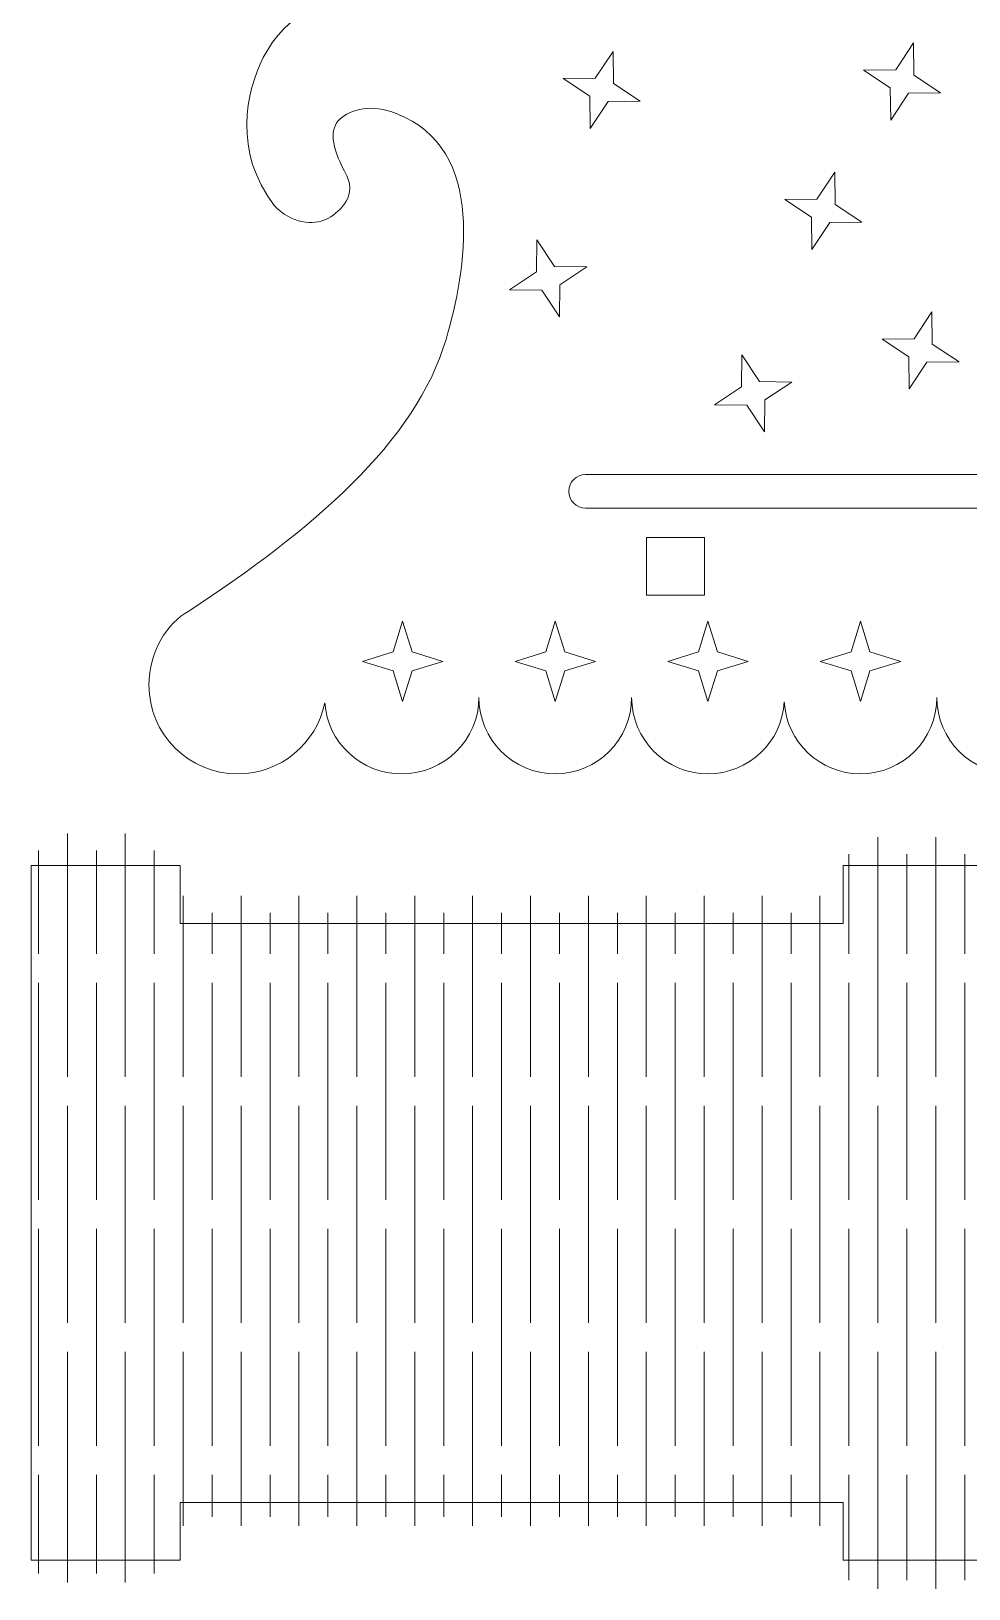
# Model space of a CAD drawing. Header units: centimetres. Extents: x -30.7 to 27.5, y -15.4 to 20.5.
# Drawn here: x -30.73 to -21.01, y -15.33 to 0.81 of the extents above; entities that cross this region are included whole.
import ezdxf

# ---------------------------------------------------------------- set-up
doc = ezdxf.new("R2010")
doc.units = ezdxf.units.CM
doc.header["$MEASUREMENT"] = 0
doc.layers.add('layer 1', color=7, linetype='Continuous')

msp = doc.modelspace()

# ---------------------------------------------------------------- linework, layer by layer
at = {"layer": 'layer 1', "color": 250, "lineweight": 9}
for points, knots in [([(-11.99601, 2.79235), (-11.99601, 2.79235), (-11.54485, 2.39681), (-11.54485, 2.39681), (-11.54485, 2.39681), (-10.02286, 4.13283), (-9.04228, 6.35544), (-8.86684, 8.80087), (-8.86684, 8.80087), (-8.86684, 8.80087), (-9.46531, 8.84382), (-9.46531, 8.84382), (-9.46531, 8.84382), (-9.44754, 9.0915), (-9.43848, 9.34161), (-9.43848, 9.59382), (-9.43848, 9.59382), (-9.43848, 9.84603), (-9.44754, 10.09614), (-9.46531, 10.34382), (-9.46531, 10.34382), (-9.46531, 10.34382), (-8.86684, 10.38675), (-8.86684, 10.38675), (-8.86684, 10.38675), (-9.25426, 15.78678), (-13.56753, 20.10004), (-18.96756, 20.48748), (-18.96756, 20.48748), (-18.96756, 20.48748), (-19.0105, 19.88901), (-19.0105, 19.88901), (-19.0105, 19.88901), (-19.25818, 19.90678), (-19.50829, 19.91584), (-19.7605, 19.91584), (-19.7605, 19.91584), (-20.01271, 19.91584), (-20.26282, 19.90678), (-20.5105, 19.88901), (-20.5105, 19.88901), (-20.5105, 19.88901), (-20.55345, 20.48748), (-20.55345, 20.48748), (-20.55345, 20.48748), (-25.95346, 20.10006), (-30.26674, 15.78678), (-30.65416, 10.38675), (-30.65416, 10.38675), (-30.65416, 10.38675), (-30.05571, 10.34382), (-30.05571, 10.34382), (-30.05571, 10.34382), (-30.07347, 10.09614), (-30.08253, 9.84603), (-30.08253, 9.59382), (-30.08253, 9.59382), (-30.08253, 9.34161), (-30.07347, 9.0915), (-30.05571, 8.84382), (-30.05571, 8.84382), (-30.05571, 8.84382), (-30.65416, 8.80087), (-30.65416, 8.80087), (-30.65416, 8.80087), (-30.47871, 6.35544), (-29.49814, 4.13284), (-27.97615, 2.39681), (-27.97615, 2.39681), (-27.97615, 2.39681), (-27.525, 2.79237), (-27.525, 2.79237), (-27.525, 2.79237), (-27.19495, 2.41591), (-26.83798, 2.06365), (-26.45707, 1.73861), (-26.45707, 1.73861), (-26.45707, 1.73861), (-26.84655, 1.28219), (-26.84655, 1.28219), (-26.84655, 1.28219), (-27.59472, 1.29889), (-28.10134, 0.98089), (-28.32351, 0.54077), (-28.32351, 0.54077), (-28.50313, 0.18496), (-28.63863, -0.43207), (-28.21149, -0.99169), (-28.21149, -0.99169), (-28.03165, -1.18441), (-27.80229, -1.2005), (-27.66967, -1.13476), (-27.66967, -1.13476), (-27.55891, -1.07984), (-27.35025, -0.91747), (-27.45747, -0.68608), (-27.45747, -0.68608), (-27.6048, -0.42239), (-27.64465, -0.226), (-27.54672, -0.11596), (-27.54672, -0.11596), (-27.46038, -0.01892), (-27.25101, 0.07847), (-26.9455, -0.03917), (-26.9455, -0.03917), (-25.99785, -0.40003), (-26.22292, -1.67158), (-26.42998, -2.38057), (-26.42998, -2.38057), (-26.74222, -3.44962), (-27.82593, -4.35995), (-29.09628, -5.19862), (-29.09628, -5.19862), (-29.31925, -5.31746), (-29.50933, -5.61839), (-29.50933, -5.96369), (-29.50933, -5.96369), (-29.50933, -6.47221), (-29.0971, -6.88444), (-28.58859, -6.88444), (-28.58859, -6.88444), (-28.14322, -6.88444), (-27.7717, -6.56824), (-27.68631, -6.14809), (-27.68631, -6.14809), (-27.65778, -6.55948), (-27.31153, -6.88444), (-26.88862, -6.88444), (-26.88862, -6.88444), (-26.44704, -6.88444), (-26.08905, -6.53012), (-26.08905, -6.09305), (-26.08905, -6.09305), (-26.08905, -6.53012), (-25.73473, -6.88444), (-25.29766, -6.88444), (-25.29766, -6.88444), (-24.86059, -6.88444), (-24.50628, -6.53012), (-24.50628, -6.09305), (-24.50628, -6.09305), (-24.50628, -6.53012), (-24.15198, -6.88444), (-23.71491, -6.88444), (-23.71491, -6.88444), (-23.29291, -6.88444), (-22.94803, -6.55414), (-22.92477, -6.13796), (-22.92477, -6.13796), (-22.9015, -6.55412), (-22.55664, -6.88444), (-22.13464, -6.88444), (-22.13464, -6.88444), (-21.69757, -6.88444), (-21.34326, -6.53012), (-21.34326, -6.09305), (-21.34326, -6.09305), (-21.34326, -6.53012), (-20.98894, -6.88444), (-20.55189, -6.88444), (-20.55189, -6.88444), (-20.11482, -6.88444), (-19.7605, -6.53012), (-19.7605, -6.09305), (-19.7605, -6.09305), (-19.7605, -6.53012), (-19.40619, -6.88444), (-18.96912, -6.88444), (-18.96912, -6.88444), (-18.53206, -6.88444), (-18.17775, -6.53012), (-18.17775, -6.09305), (-18.17775, -6.09305), (-18.17775, -6.53012), (-17.82343, -6.88444), (-17.38636, -6.88444), (-17.38636, -6.88444), (-16.96437, -6.88444), (-16.6195, -6.55412), (-16.59624, -6.13796), (-16.59624, -6.13796), (-16.57297, -6.55414), (-16.22809, -6.88444), (-15.8061, -6.88444), (-15.8061, -6.88444), (-15.36903, -6.88444), (-15.01473, -6.53012), (-15.01473, -6.09305), (-15.01473, -6.09305), (-15.01473, -6.53012), (-14.66041, -6.88444), (-14.22334, -6.88444), (-14.22334, -6.88444), (-13.78627, -6.88444), (-13.43196, -6.53012), (-13.43196, -6.09305), (-13.43196, -6.09305), (-13.43196, -6.53012), (-13.07397, -6.88444), (-12.63238, -6.88444), (-12.63238, -6.88444), (-12.20947, -6.88444), (-11.86323, -6.55948), (-11.8347, -6.14809), (-11.8347, -6.14809), (-11.7493, -6.56824), (-11.37778, -6.88444), (-10.93242, -6.88444), (-10.93242, -6.88444), (-10.4239, -6.88444), (-10.01167, -6.47221), (-10.01167, -5.96369), (-10.01167, -5.96369), (-10.01167, -5.61839), (-10.20175, -5.31746), (-10.42473, -5.19862), (-10.42473, -5.19862), (-11.69508, -4.35995), (-12.77878, -3.44962), (-13.09102, -2.38057), (-13.09102, -2.38057), (-13.29808, -1.67158), (-13.52316, -0.40003), (-12.5755, -0.03917), (-12.5755, -0.03917), (-12.27, 0.07847), (-12.06063, -0.01892), (-11.97429, -0.11596), (-11.97429, -0.11596), (-11.87635, -0.226), (-11.91621, -0.42239), (-12.06354, -0.68608), (-12.06354, -0.68608), (-12.17076, -0.91747), (-11.96209, -1.07984), (-11.85133, -1.13476), (-11.85133, -1.13476), (-11.71872, -1.2005), (-11.48935, -1.18441), (-11.30952, -0.99169), (-11.30952, -0.99169), (-10.88238, -0.43207), (-11.01787, 0.18496), (-11.1975, 0.54077), (-11.1975, 0.54077), (-11.41966, 0.98089), (-11.92629, 1.29889), (-12.67446, 1.28219), (-12.67446, 1.28219), (-12.67446, 1.28219), (-13.06393, 1.73861), (-13.06393, 1.73861), (-13.06393, 1.73861), (-12.68304, 2.06363), (-12.32605, 2.41591), (-11.99601, 2.79235)], [0, 0, 0, 0, 0.01538462, 0.01538462, 0.01538462, 0.01538462, 0.03076923, 0.03076923, 0.03076923, 0.03076923, 0.04615385, 0.04615385, 0.04615385, 0.04615385, 0.06153846, 0.06153846, 0.06153846, 0.06153846, 0.07692308, 0.07692308, 0.07692308, 0.07692308, 0.09230769, 0.09230769, 0.09230769, 0.09230769, 0.10769231, 0.10769231, 0.10769231, 0.10769231, 0.12307692, 0.12307692, 0.12307692, 0.12307692, 0.13846154, 0.13846154, 0.13846154, 0.13846154, 0.15384615, 0.15384615, 0.15384615, 0.15384615, 0.16923077, 0.16923077, 0.16923077, 0.16923077, 0.18461538, 0.18461538, 0.18461538, 0.18461538, 0.2, 0.2, 0.2, 0.2, 0.21538462, 0.21538462, 0.21538462, 0.21538462, 0.23076923, 0.23076923, 0.23076923, 0.23076923, 0.24615385, 0.24615385, 0.24615385, 0.24615385, 0.26153846, 0.26153846, 0.26153846, 0.26153846, 0.27692308, 0.27692308, 0.27692308, 0.27692308, 0.29230769, 0.29230769, 0.29230769, 0.29230769, 0.30769231, 0.30769231, 0.30769231, 0.30769231, 0.32307692, 0.32307692, 0.32307692, 0.32307692, 0.33846154, 0.33846154, 0.33846154, 0.33846154, 0.35384615, 0.35384615, 0.35384615, 0.35384615, 0.36923077, 0.36923077, 0.36923077, 0.36923077, 0.38461538, 0.38461538, 0.38461538, 0.38461538, 0.4, 0.4, 0.4, 0.4, 0.41538462, 0.41538462, 0.41538462, 0.41538462, 0.43076923, 0.43076923, 0.43076923, 0.43076923, 0.44615385, 0.44615385, 0.44615385, 0.44615385, 0.46153846, 0.46153846, 0.46153846, 0.46153846, 0.47692308, 0.47692308, 0.47692308, 0.47692308, 0.49230769, 0.49230769, 0.49230769, 0.49230769, 0.50769231, 0.50769231, 0.50769231, 0.50769231, 0.52307692, 0.52307692, 0.52307692, 0.52307692, 0.53846154, 0.53846154, 0.53846154, 0.53846154, 0.55384615, 0.55384615, 0.55384615, 0.55384615, 0.56923077, 0.56923077, 0.56923077, 0.56923077, 0.58461538, 0.58461538, 0.58461538, 0.58461538, 0.6, 0.6, 0.6, 0.6, 0.61538462, 0.61538462, 0.61538462, 0.61538462, 0.63076923, 0.63076923, 0.63076923, 0.63076923, 0.64615385, 0.64615385, 0.64615385, 0.64615385, 0.66153846, 0.66153846, 0.66153846, 0.66153846, 0.67692308, 0.67692308, 0.67692308, 0.67692308, 0.69230769, 0.69230769, 0.69230769, 0.69230769, 0.70769231, 0.70769231, 0.70769231, 0.70769231, 0.72307692, 0.72307692, 0.72307692, 0.72307692, 0.73846154, 0.73846154, 0.73846154, 0.73846154, 0.75384615, 0.75384615, 0.75384615, 0.75384615, 0.76923077, 0.76923077, 0.76923077, 0.76923077, 0.78461538, 0.78461538, 0.78461538, 0.78461538, 0.8, 0.8, 0.8, 0.8, 0.81538462, 0.81538462, 0.81538462, 0.81538462, 0.83076923, 0.83076923, 0.83076923, 0.83076923, 0.84615385, 0.84615385, 0.84615385, 0.84615385, 0.86153846, 0.86153846, 0.86153846, 0.86153846, 0.87692308, 0.87692308, 0.87692308, 0.87692308, 0.89230769, 0.89230769, 0.89230769, 0.89230769, 0.90769231, 0.90769231, 0.90769231, 0.90769231, 0.92307692, 0.92307692, 0.92307692, 0.92307692, 0.93846154, 0.93846154, 0.93846154, 0.93846154, 0.95384615, 0.95384615, 0.95384615, 0.95384615, 0.96923077, 0.96923077, 0.96923077, 0.96923077, 1, 1, 1, 1]), ([(-21.58558, 0.69239), (-21.58558, 0.69239), (-21.76971, 0.41434), (-21.76971, 0.41434), (-21.76971, 0.41434), (-21.76971, 0.41434), (-22.10317, 0.4106), (-22.10317, 0.4106), (-22.10317, 0.4106), (-22.10317, 0.4106), (-21.82512, 0.22648), (-21.82512, 0.22648), (-21.82512, 0.22648), (-21.82512, 0.22648), (-21.82138, -0.10699), (-21.82138, -0.10699), (-21.82138, -0.10699), (-21.82138, -0.10699), (-21.63726, 0.17107), (-21.63726, 0.17107), (-21.63726, 0.17107), (-21.63726, 0.17107), (-21.30379, 0.1748), (-21.30379, 0.1748), (-21.30379, 0.1748), (-21.30379, 0.1748), (-21.58185, 0.35893), (-21.58185, 0.35893), (-21.58185, 0.35893), (-21.58185, 0.35893), (-21.58558, 0.69239), (-21.58558, 0.69239)], [0, 0, 0, 0, 0.11111111, 0.11111111, 0.11111111, 0.11111111, 0.22222222, 0.22222222, 0.22222222, 0.22222222, 0.33333333, 0.33333333, 0.33333333, 0.33333333, 0.44444444, 0.44444444, 0.44444444, 0.44444444, 0.55555556, 0.55555556, 0.55555556, 0.55555556, 0.66666667, 0.66666667, 0.66666667, 0.66666667, 0.77777778, 0.77777778, 0.77777778, 0.77777778, 1, 1, 1, 1]), ([(-24.69858, 0.60515), (-24.69858, 0.60515), (-24.8827, 0.3271), (-24.8827, 0.3271), (-24.8827, 0.3271), (-24.8827, 0.3271), (-25.21617, 0.32336), (-25.21617, 0.32336), (-25.21617, 0.32336), (-25.21617, 0.32336), (-24.93811, 0.13924), (-24.93811, 0.13924), (-24.93811, 0.13924), (-24.93811, 0.13924), (-24.93438, -0.19423), (-24.93438, -0.19423), (-24.93438, -0.19423), (-24.93438, -0.19423), (-24.75025, 0.08383), (-24.75025, 0.08383), (-24.75025, 0.08383), (-24.75025, 0.08383), (-24.41679, 0.08756), (-24.41679, 0.08756), (-24.41679, 0.08756), (-24.41679, 0.08756), (-24.69484, 0.27169), (-24.69484, 0.27169), (-24.69484, 0.27169), (-24.69484, 0.27169), (-24.69858, 0.60515), (-24.69858, 0.60515)], [0, 0, 0, 0, 0.11111111, 0.11111111, 0.11111111, 0.11111111, 0.22222222, 0.22222222, 0.22222222, 0.22222222, 0.33333333, 0.33333333, 0.33333333, 0.33333333, 0.44444444, 0.44444444, 0.44444444, 0.44444444, 0.55555556, 0.55555556, 0.55555556, 0.55555556, 0.66666667, 0.66666667, 0.66666667, 0.66666667, 0.77777778, 0.77777778, 0.77777778, 0.77777778, 1, 1, 1, 1]), ([(-22.40128, -0.64879), (-22.40128, -0.64879), (-22.58541, -0.92684), (-22.58541, -0.92684), (-22.58541, -0.92684), (-22.58541, -0.92684), (-22.91887, -0.93058), (-22.91887, -0.93058), (-22.91887, -0.93058), (-22.91887, -0.93058), (-22.64082, -1.1147), (-22.64082, -1.1147), (-22.64082, -1.1147), (-22.64082, -1.1147), (-22.63708, -1.44817), (-22.63708, -1.44817), (-22.63708, -1.44817), (-22.63708, -1.44817), (-22.45296, -1.17011), (-22.45296, -1.17011), (-22.45296, -1.17011), (-22.45296, -1.17011), (-22.11949, -1.16638), (-22.11949, -1.16638), (-22.11949, -1.16638), (-22.11949, -1.16638), (-22.39755, -0.98225), (-22.39755, -0.98225), (-22.39755, -0.98225), (-22.39755, -0.98225), (-22.40128, -0.64879), (-22.40128, -0.64879)], [0, 0, 0, 0, 0.11111111, 0.11111111, 0.11111111, 0.11111111, 0.22222222, 0.22222222, 0.22222222, 0.22222222, 0.33333333, 0.33333333, 0.33333333, 0.33333333, 0.44444444, 0.44444444, 0.44444444, 0.44444444, 0.55555556, 0.55555556, 0.55555556, 0.55555556, 0.66666667, 0.66666667, 0.66666667, 0.66666667, 0.77777778, 0.77777778, 0.77777778, 0.77777778, 1, 1, 1, 1]), ([(-25.4898, -1.34816), (-25.4898, -1.34816), (-25.30567, -1.62622), (-25.30567, -1.62622), (-25.30567, -1.62622), (-25.30567, -1.62622), (-24.97221, -1.62995), (-24.97221, -1.62995), (-24.97221, -1.62995), (-24.97221, -1.62995), (-25.25026, -1.81408), (-25.25026, -1.81408), (-25.25026, -1.81408), (-25.25026, -1.81408), (-25.254, -2.14754), (-25.254, -2.14754), (-25.254, -2.14754), (-25.254, -2.14754), (-25.43812, -1.86949), (-25.43812, -1.86949), (-25.43812, -1.86949), (-25.43812, -1.86949), (-25.77159, -1.86575), (-25.77159, -1.86575), (-25.77159, -1.86575), (-25.77159, -1.86575), (-25.49353, -1.68163), (-25.49353, -1.68163), (-25.49353, -1.68163), (-25.49353, -1.68163), (-25.4898, -1.34816), (-25.4898, -1.34816)], [0, 0, 0, 0, 0.11111111, 0.11111111, 0.11111111, 0.11111111, 0.22222222, 0.22222222, 0.22222222, 0.22222222, 0.33333333, 0.33333333, 0.33333333, 0.33333333, 0.44444444, 0.44444444, 0.44444444, 0.44444444, 0.55555556, 0.55555556, 0.55555556, 0.55555556, 0.66666667, 0.66666667, 0.66666667, 0.66666667, 0.77777778, 0.77777778, 0.77777778, 0.77777778, 1, 1, 1, 1]), ([(-21.39354, -2.09545), (-21.39354, -2.09545), (-21.57766, -2.3735), (-21.57766, -2.3735), (-21.57766, -2.3735), (-21.57766, -2.3735), (-21.91113, -2.37724), (-21.91113, -2.37724), (-21.91113, -2.37724), (-21.91113, -2.37724), (-21.63307, -2.56136), (-21.63307, -2.56136), (-21.63307, -2.56136), (-21.63307, -2.56136), (-21.62934, -2.89483), (-21.62934, -2.89483), (-21.62934, -2.89483), (-21.62934, -2.89483), (-21.44521, -2.61677), (-21.44521, -2.61677), (-21.44521, -2.61677), (-21.44521, -2.61677), (-21.11175, -2.61304), (-21.11175, -2.61304), (-21.11175, -2.61304), (-21.11175, -2.61304), (-21.3898, -2.42891), (-21.3898, -2.42891), (-21.3898, -2.42891), (-21.3898, -2.42891), (-21.39354, -2.09545), (-21.39354, -2.09545)], [0, 0, 0, 0, 0.11111111, 0.11111111, 0.11111111, 0.11111111, 0.22222222, 0.22222222, 0.22222222, 0.22222222, 0.33333333, 0.33333333, 0.33333333, 0.33333333, 0.44444444, 0.44444444, 0.44444444, 0.44444444, 0.55555556, 0.55555556, 0.55555556, 0.55555556, 0.66666667, 0.66666667, 0.66666667, 0.66666667, 0.77777778, 0.77777778, 0.77777778, 0.77777778, 1, 1, 1, 1]), ([(-23.36479, -2.54074), (-23.36479, -2.54074), (-23.18067, -2.81879), (-23.18067, -2.81879), (-23.18067, -2.81879), (-23.18067, -2.81879), (-22.8472, -2.82253), (-22.8472, -2.82253), (-22.8472, -2.82253), (-22.8472, -2.82253), (-23.12526, -3.00665), (-23.12526, -3.00665), (-23.12526, -3.00665), (-23.12526, -3.00665), (-23.12899, -3.34012), (-23.12899, -3.34012), (-23.12899, -3.34012), (-23.12899, -3.34012), (-23.31312, -3.06206), (-23.31312, -3.06206), (-23.31312, -3.06206), (-23.31312, -3.06206), (-23.64658, -3.05833), (-23.64658, -3.05833), (-23.64658, -3.05833), (-23.64658, -3.05833), (-23.36853, -2.8742), (-23.36853, -2.8742), (-23.36853, -2.8742), (-23.36853, -2.8742), (-23.36479, -2.54074), (-23.36479, -2.54074)], [0, 0, 0, 0, 0.11111111, 0.11111111, 0.11111111, 0.11111111, 0.22222222, 0.22222222, 0.22222222, 0.22222222, 0.33333333, 0.33333333, 0.33333333, 0.33333333, 0.44444444, 0.44444444, 0.44444444, 0.44444444, 0.55555556, 0.55555556, 0.55555556, 0.55555556, 0.66666667, 0.66666667, 0.66666667, 0.66666667, 0.77777778, 0.77777778, 0.77777778, 0.77777778, 1, 1, 1, 1]), ([(-24.98343, -3.78104), (-24.98343, -3.78104), (-14.53758, -3.78104), (-14.53758, -3.78104), (-14.53758, -3.78104), (-14.44153, -3.78104), (-14.36296, -3.85961), (-14.36296, -3.95566), (-14.36296, -3.95566), (-14.36296, -4.05172), (-14.44153, -4.13029), (-14.53758, -4.13029), (-14.53758, -4.13029), (-14.53758, -4.13029), (-24.98343, -4.13029), (-24.98343, -4.13029), (-24.98343, -4.13029), (-25.07947, -4.13029), (-25.15804, -4.05172), (-25.15804, -3.95566), (-25.15804, -3.95566), (-25.15804, -3.85961), (-25.07947, -3.78104), (-24.98343, -3.78104)], [0, 0, 0, 0, 0.14285714, 0.14285714, 0.14285714, 0.14285714, 0.28571429, 0.28571429, 0.28571429, 0.28571429, 0.42857143, 0.42857143, 0.42857143, 0.42857143, 0.57142857, 0.57142857, 0.57142857, 0.57142857, 0.71428571, 0.71428571, 0.71428571, 0.71428571, 1, 1, 1, 1]), ([(-24.35161, -4.43335), (-24.35161, -4.43335), (-23.75161, -4.43335), (-23.75161, -4.43335), (-23.75161, -4.43335), (-23.75161, -4.43335), (-23.75161, -5.03335), (-23.75161, -5.03335), (-23.75161, -5.03335), (-23.75161, -5.03335), (-24.35161, -5.03335), (-24.35161, -5.03335), (-24.35161, -5.03335), (-24.35161, -5.03335), (-24.35161, -4.43335), (-24.35161, -4.43335)], [0, 0, 0, 0, 0.2, 0.2, 0.2, 0.2, 0.4, 0.4, 0.4, 0.4, 0.6, 0.6, 0.6, 0.6, 1, 1, 1, 1]), ([(-26.88042, -5.30168), (-26.88042, -5.30168), (-26.78248, -5.62046), (-26.78248, -5.62046), (-26.78248, -5.62046), (-26.78248, -5.62046), (-26.4637, -5.7184), (-26.4637, -5.7184), (-26.4637, -5.7184), (-26.4637, -5.7184), (-26.78248, -5.81633), (-26.78248, -5.81633), (-26.78248, -5.81633), (-26.78248, -5.81633), (-26.88042, -6.13511), (-26.88042, -6.13511), (-26.88042, -6.13511), (-26.88042, -6.13511), (-26.97835, -5.81633), (-26.97835, -5.81633), (-26.97835, -5.81633), (-26.97835, -5.81633), (-27.29713, -5.7184), (-27.29713, -5.7184), (-27.29713, -5.7184), (-27.29713, -5.7184), (-26.97835, -5.62046), (-26.97835, -5.62046), (-26.97835, -5.62046), (-26.97835, -5.62046), (-26.88042, -5.30168), (-26.88042, -5.30168)], [0, 0, 0, 0, 0.11111111, 0.11111111, 0.11111111, 0.11111111, 0.22222222, 0.22222222, 0.22222222, 0.22222222, 0.33333333, 0.33333333, 0.33333333, 0.33333333, 0.44444444, 0.44444444, 0.44444444, 0.44444444, 0.55555556, 0.55555556, 0.55555556, 0.55555556, 0.66666667, 0.66666667, 0.66666667, 0.66666667, 0.77777778, 0.77777778, 0.77777778, 0.77777778, 1, 1, 1, 1]), ([(-25.29766, -5.30168), (-25.29766, -5.30168), (-25.19973, -5.62046), (-25.19973, -5.62046), (-25.19973, -5.62046), (-25.19973, -5.62046), (-24.88095, -5.7184), (-24.88095, -5.7184), (-24.88095, -5.7184), (-24.88095, -5.7184), (-25.19973, -5.81633), (-25.19973, -5.81633), (-25.19973, -5.81633), (-25.19973, -5.81633), (-25.29766, -6.13511), (-25.29766, -6.13511), (-25.29766, -6.13511), (-25.29766, -6.13511), (-25.3956, -5.81633), (-25.3956, -5.81633), (-25.3956, -5.81633), (-25.3956, -5.81633), (-25.71438, -5.7184), (-25.71438, -5.7184), (-25.71438, -5.7184), (-25.71438, -5.7184), (-25.3956, -5.62046), (-25.3956, -5.62046), (-25.3956, -5.62046), (-25.3956, -5.62046), (-25.29766, -5.30168), (-25.29766, -5.30168)], [0, 0, 0, 0, 0.11111111, 0.11111111, 0.11111111, 0.11111111, 0.22222222, 0.22222222, 0.22222222, 0.22222222, 0.33333333, 0.33333333, 0.33333333, 0.33333333, 0.44444444, 0.44444444, 0.44444444, 0.44444444, 0.55555556, 0.55555556, 0.55555556, 0.55555556, 0.66666667, 0.66666667, 0.66666667, 0.66666667, 0.77777778, 0.77777778, 0.77777778, 0.77777778, 1, 1, 1, 1]), ([(-23.71491, -5.30168), (-23.71491, -5.30168), (-23.61697, -5.62046), (-23.61697, -5.62046), (-23.61697, -5.62046), (-23.61697, -5.62046), (-23.29819, -5.7184), (-23.29819, -5.7184), (-23.29819, -5.7184), (-23.29819, -5.7184), (-23.61697, -5.81633), (-23.61697, -5.81633), (-23.61697, -5.81633), (-23.61697, -5.81633), (-23.71491, -6.13511), (-23.71491, -6.13511), (-23.71491, -6.13511), (-23.71491, -6.13511), (-23.81284, -5.81633), (-23.81284, -5.81633), (-23.81284, -5.81633), (-23.81284, -5.81633), (-24.13162, -5.7184), (-24.13162, -5.7184), (-24.13162, -5.7184), (-24.13162, -5.7184), (-23.81284, -5.62046), (-23.81284, -5.62046), (-23.81284, -5.62046), (-23.81284, -5.62046), (-23.71491, -5.30168), (-23.71491, -5.30168)], [0, 0, 0, 0, 0.11111111, 0.11111111, 0.11111111, 0.11111111, 0.22222222, 0.22222222, 0.22222222, 0.22222222, 0.33333333, 0.33333333, 0.33333333, 0.33333333, 0.44444444, 0.44444444, 0.44444444, 0.44444444, 0.55555556, 0.55555556, 0.55555556, 0.55555556, 0.66666667, 0.66666667, 0.66666667, 0.66666667, 0.77777778, 0.77777778, 0.77777778, 0.77777778, 1, 1, 1, 1]), ([(-22.13464, -5.30168), (-22.13464, -5.30168), (-22.03671, -5.62046), (-22.03671, -5.62046), (-22.03671, -5.62046), (-22.03671, -5.62046), (-21.71793, -5.7184), (-21.71793, -5.7184), (-21.71793, -5.7184), (-21.71793, -5.7184), (-22.03671, -5.81633), (-22.03671, -5.81633), (-22.03671, -5.81633), (-22.03671, -5.81633), (-22.13464, -6.13511), (-22.13464, -6.13511), (-22.13464, -6.13511), (-22.13464, -6.13511), (-22.23258, -5.81633), (-22.23258, -5.81633), (-22.23258, -5.81633), (-22.23258, -5.81633), (-22.55136, -5.7184), (-22.55136, -5.7184), (-22.55136, -5.7184), (-22.55136, -5.7184), (-22.23258, -5.62046), (-22.23258, -5.62046), (-22.23258, -5.62046), (-22.23258, -5.62046), (-22.13464, -5.30168), (-22.13464, -5.30168)], [0, 0, 0, 0, 0.11111111, 0.11111111, 0.11111111, 0.11111111, 0.22222222, 0.22222222, 0.22222222, 0.22222222, 0.33333333, 0.33333333, 0.33333333, 0.33333333, 0.44444444, 0.44444444, 0.44444444, 0.44444444, 0.55555556, 0.55555556, 0.55555556, 0.55555556, 0.66666667, 0.66666667, 0.66666667, 0.66666667, 0.77777778, 0.77777778, 0.77777778, 0.77777778, 1, 1, 1, 1]), ([(-29.18476, -14.43599), (-29.18476, -14.43599), (-29.18476, -15.03599), (-29.18476, -15.03599), (-29.18476, -15.03599), (-29.18476, -15.03599), (-30.72976, -15.03599), (-30.72976, -15.03599), (-30.72976, -15.03599), (-30.72976, -15.03599), (-30.72976, -14.43599), (-30.72976, -14.43599), (-30.72976, -14.43599), (-30.72976, -14.43599), (-30.72976, -8.43599), (-30.72976, -8.43599), (-30.72976, -8.43599), (-30.72976, -8.43599), (-30.72976, -7.83599), (-30.72976, -7.83599), (-30.72976, -7.83599), (-30.72976, -7.83599), (-29.18476, -7.83599), (-29.18476, -7.83599), (-29.18476, -7.83599), (-29.18476, -7.83599), (-29.18476, -8.43599), (-29.18476, -8.43599), (-29.18476, -8.43599), (-29.18476, -8.43599), (-22.31431, -8.43599), (-22.31431, -8.43599), (-22.31431, -8.43599), (-22.31431, -8.43599), (-22.31431, -7.83599), (-22.31431, -7.83599), (-22.31431, -7.83599), (-22.31431, -7.83599), (-20.77006, -7.83599), (-20.77006, -7.83599), (-20.77006, -7.83599), (-20.77006, -7.83599), (-20.77006, -8.43599), (-20.77006, -8.43599), (-20.77006, -8.43599), (-20.77006, -8.43599), (-5.62628, -8.43599), (-5.62628, -8.43599), (-5.62628, -8.43599), (-5.62628, -8.43599), (-5.62628, -7.83599), (-5.62628, -7.83599), (-5.62628, -7.83599), (-5.62628, -7.83599), (-4.08203, -7.83599), (-4.08203, -7.83599), (-4.08203, -7.83599), (-4.08203, -7.83599), (-4.08203, -8.43599), (-4.08203, -8.43599), (-4.08203, -8.43599), (-4.08203, -8.43599), (11.06174, -8.43599), (11.06174, -8.43599), (11.06174, -8.43599), (11.06174, -8.43599), (11.06174, -7.83599), (11.06174, -7.83599), (11.06174, -7.83599), (11.06174, -7.83599), (12.60599, -7.83599), (12.60599, -7.83599), (12.60599, -7.83599), (12.60599, -7.83599), (12.60599, -8.43599), (12.60599, -8.43599), (12.60599, -8.43599), (12.60599, -8.43599), (19.47644, -8.43599), (19.47644, -8.43599), (19.47644, -8.43599), (19.47644, -8.43599), (19.47644, -7.83599), (19.47644, -7.83599), (19.47644, -7.83599), (19.47644, -7.83599), (21.02144, -7.83599), (21.02144, -7.83599), (21.02144, -7.83599), (21.02144, -7.83599), (21.02144, -8.43599), (21.02144, -8.43599), (21.02144, -8.43599), (21.02144, -8.43599), (21.02144, -14.43599), (21.02144, -14.43599), (21.02144, -14.43599), (21.02144, -14.43599), (21.02144, -15.03599), (21.02144, -15.03599), (21.02144, -15.03599), (21.02144, -15.03599), (19.47644, -15.03599), (19.47644, -15.03599), (19.47644, -15.03599), (19.47644, -15.03599), (19.47644, -14.43599), (19.47644, -14.43599), (19.47644, -14.43599), (19.47644, -14.43599), (12.60599, -14.43599), (12.60599, -14.43599), (12.60599, -14.43599), (12.60599, -14.43599), (12.60599, -15.03599), (12.60599, -15.03599), (12.60599, -15.03599), (12.60599, -15.03599), (11.06174, -15.03599), (11.06174, -15.03599), (11.06174, -15.03599), (11.06174, -15.03599), (11.06174, -14.43599), (11.06174, -14.43599), (11.06174, -14.43599), (11.06174, -14.43599), (-4.08203, -14.43599), (-4.08203, -14.43599), (-4.08203, -14.43599), (-4.08203, -14.43599), (-4.08203, -15.03599), (-4.08203, -15.03599), (-4.08203, -15.03599), (-4.08203, -15.03599), (-5.62628, -15.03599), (-5.62628, -15.03599), (-5.62628, -15.03599), (-5.62628, -15.03599), (-5.62628, -14.43599), (-5.62628, -14.43599), (-5.62628, -14.43599), (-5.62628, -14.43599), (-20.77006, -14.43599), (-20.77006, -14.43599), (-20.77006, -14.43599), (-20.77006, -14.43599), (-20.77006, -15.03599), (-20.77006, -15.03599), (-20.77006, -15.03599), (-20.77006, -15.03599), (-22.31431, -15.03599), (-22.31431, -15.03599), (-22.31431, -15.03599), (-22.31431, -15.03599), (-22.31431, -14.43599), (-22.31431, -14.43599), (-22.31431, -14.43599), (-22.31431, -14.43599), (-29.18476, -14.43599), (-29.18476, -14.43599)], [0, 0, 0, 0, 0.02439024, 0.02439024, 0.02439024, 0.02439024, 0.04878049, 0.04878049, 0.04878049, 0.04878049, 0.07317073, 0.07317073, 0.07317073, 0.07317073, 0.09756098, 0.09756098, 0.09756098, 0.09756098, 0.12195122, 0.12195122, 0.12195122, 0.12195122, 0.14634146, 0.14634146, 0.14634146, 0.14634146, 0.17073171, 0.17073171, 0.17073171, 0.17073171, 0.19512195, 0.19512195, 0.19512195, 0.19512195, 0.2195122, 0.2195122, 0.2195122, 0.2195122, 0.24390244, 0.24390244, 0.24390244, 0.24390244, 0.26829268, 0.26829268, 0.26829268, 0.26829268, 0.29268293, 0.29268293, 0.29268293, 0.29268293, 0.31707317, 0.31707317, 0.31707317, 0.31707317, 0.34146341, 0.34146341, 0.34146341, 0.34146341, 0.36585366, 0.36585366, 0.36585366, 0.36585366, 0.3902439, 0.3902439, 0.3902439, 0.3902439, 0.41463415, 0.41463415, 0.41463415, 0.41463415, 0.43902439, 0.43902439, 0.43902439, 0.43902439, 0.46341463, 0.46341463, 0.46341463, 0.46341463, 0.48780488, 0.48780488, 0.48780488, 0.48780488, 0.51219512, 0.51219512, 0.51219512, 0.51219512, 0.53658537, 0.53658537, 0.53658537, 0.53658537, 0.56097561, 0.56097561, 0.56097561, 0.56097561, 0.58536585, 0.58536585, 0.58536585, 0.58536585, 0.6097561, 0.6097561, 0.6097561, 0.6097561, 0.63414634, 0.63414634, 0.63414634, 0.63414634, 0.65853659, 0.65853659, 0.65853659, 0.65853659, 0.68292683, 0.68292683, 0.68292683, 0.68292683, 0.70731707, 0.70731707, 0.70731707, 0.70731707, 0.73170732, 0.73170732, 0.73170732, 0.73170732, 0.75609756, 0.75609756, 0.75609756, 0.75609756, 0.7804878, 0.7804878, 0.7804878, 0.7804878, 0.80487805, 0.80487805, 0.80487805, 0.80487805, 0.82926829, 0.82926829, 0.82926829, 0.82926829, 0.85365854, 0.85365854, 0.85365854, 0.85365854, 0.87804878, 0.87804878, 0.87804878, 0.87804878, 0.90243902, 0.90243902, 0.90243902, 0.90243902, 0.92682927, 0.92682927, 0.92682927, 0.92682927, 0.95121951, 0.95121951, 0.95121951, 0.95121951, 1, 1, 1, 1])]:
    msp.add_open_spline(points, degree=3, knots=knots, dxfattribs=at)
at = {"layer": 'layer 1', "color": 242, "lineweight": 9}
for points in [[(-30.35416, -10.02428), (-30.35416, -10.02428), (-30.35416, -7.50238), (-30.35416, -7.50238)], [(-29.75416, -10.02428), (-29.75416, -10.02428), (-29.75416, -7.50238), (-29.75416, -7.50238)], [(-21.95416, -10.02428), (-21.95416, -10.02428), (-21.95416, -7.54034), (-21.95416, -7.54034)], [(-21.35416, -10.02428), (-21.35416, -10.02428), (-21.35416, -7.54034), (-21.35416, -7.54034)], [(-30.65416, -8.74928), (-30.65416, -8.74928), (-30.65416, -7.67896), (-30.65416, -7.67896)], [(-30.05416, -8.74928), (-30.05416, -8.74928), (-30.05416, -7.67896), (-30.05416, -7.67896)], [(-29.45416, -8.74928), (-29.45416, -8.74928), (-29.45416, -7.67896), (-29.45416, -7.67896)], [(-22.25416, -8.74928), (-22.25416, -8.74928), (-22.25416, -7.71692), (-22.25416, -7.71692)], [(-21.65416, -8.74928), (-21.65416, -8.74928), (-21.65416, -7.71692), (-21.65416, -7.71692)], [(-21.05416, -8.74928), (-21.05416, -8.74928), (-21.05416, -7.71692), (-21.05416, -7.71692)], [(-29.15416, -10.02428), (-29.15416, -10.02428), (-29.15416, -8.14928), (-29.15416, -8.14928)], [(-28.55416, -10.02428), (-28.55416, -10.02428), (-28.55416, -8.14928), (-28.55416, -8.14928)], [(-27.95416, -10.02428), (-27.95416, -10.02428), (-27.95416, -8.14928), (-27.95416, -8.14928)], [(-27.35416, -10.02428), (-27.35416, -10.02428), (-27.35416, -8.14928), (-27.35416, -8.14928)], [(-26.75416, -10.02428), (-26.75416, -10.02428), (-26.75416, -8.14928), (-26.75416, -8.14928)], [(-26.15416, -10.02428), (-26.15416, -10.02428), (-26.15416, -8.14928), (-26.15416, -8.14928)], [(-25.55416, -10.02428), (-25.55416, -10.02428), (-25.55416, -8.14928), (-25.55416, -8.14928)], [(-24.95416, -10.02428), (-24.95416, -10.02428), (-24.95416, -8.14928), (-24.95416, -8.14928)], [(-24.35416, -10.02428), (-24.35416, -10.02428), (-24.35416, -8.14928), (-24.35416, -8.14928)], [(-23.75416, -10.02428), (-23.75416, -10.02428), (-23.75416, -8.14928), (-23.75416, -8.14928)], [(-23.15416, -10.02428), (-23.15416, -10.02428), (-23.15416, -8.14928), (-23.15416, -8.14928)], [(-22.55416, -10.02428), (-22.55416, -10.02428), (-22.55416, -8.14928), (-22.55416, -8.14928)], [(-28.85416, -8.74928), (-28.85416, -8.74928), (-28.85416, -8.32586), (-28.85416, -8.32586)], [(-28.25416, -8.74928), (-28.25416, -8.74928), (-28.25416, -8.32586), (-28.25416, -8.32586)], [(-27.65416, -8.74928), (-27.65416, -8.74928), (-27.65416, -8.32586), (-27.65416, -8.32586)], [(-27.05416, -8.74928), (-27.05416, -8.74928), (-27.05416, -8.32586), (-27.05416, -8.32586)], [(-26.45416, -8.74928), (-26.45416, -8.74928), (-26.45416, -8.32586), (-26.45416, -8.32586)], [(-25.85416, -8.74928), (-25.85416, -8.74928), (-25.85416, -8.32586), (-25.85416, -8.32586)], [(-25.25416, -8.74928), (-25.25416, -8.74928), (-25.25416, -8.32586), (-25.25416, -8.32586)], [(-24.65416, -8.74928), (-24.65416, -8.74928), (-24.65416, -8.32586), (-24.65416, -8.32586)], [(-24.05416, -8.74928), (-24.05416, -8.74928), (-24.05416, -8.32586), (-24.05416, -8.32586)], [(-23.45416, -8.74928), (-23.45416, -8.74928), (-23.45416, -8.32586), (-23.45416, -8.32586)], [(-22.85416, -8.74928), (-22.85416, -8.74928), (-22.85416, -8.32586), (-22.85416, -8.32586)], [(-30.65416, -11.29928), (-30.65416, -11.29928), (-30.65416, -9.04928), (-30.65416, -9.04928)], [(-30.05416, -11.29928), (-30.05416, -11.29928), (-30.05416, -9.04928), (-30.05416, -9.04928)], [(-29.45416, -11.29928), (-29.45416, -11.29928), (-29.45416, -9.04928), (-29.45416, -9.04928)], [(-28.85416, -11.29928), (-28.85416, -11.29928), (-28.85416, -9.04928), (-28.85416, -9.04928)], [(-28.25416, -11.29928), (-28.25416, -11.29928), (-28.25416, -9.04928), (-28.25416, -9.04928)], [(-27.65416, -11.29928), (-27.65416, -11.29928), (-27.65416, -9.04928), (-27.65416, -9.04928)], [(-27.05416, -11.29928), (-27.05416, -11.29928), (-27.05416, -9.04928), (-27.05416, -9.04928)], [(-26.45416, -11.29928), (-26.45416, -11.29928), (-26.45416, -9.04928), (-26.45416, -9.04928)], [(-25.85416, -11.29928), (-25.85416, -11.29928), (-25.85416, -9.04928), (-25.85416, -9.04928)], [(-25.25416, -11.29928), (-25.25416, -11.29928), (-25.25416, -9.04928), (-25.25416, -9.04928)], [(-24.65416, -11.29928), (-24.65416, -11.29928), (-24.65416, -9.04928), (-24.65416, -9.04928)], [(-24.05416, -11.29928), (-24.05416, -11.29928), (-24.05416, -9.04928), (-24.05416, -9.04928)], [(-23.45416, -11.29928), (-23.45416, -11.29928), (-23.45416, -9.04928), (-23.45416, -9.04928)], [(-22.85416, -11.29928), (-22.85416, -11.29928), (-22.85416, -9.04928), (-22.85416, -9.04928)], [(-22.25416, -11.29928), (-22.25416, -11.29928), (-22.25416, -9.04928), (-22.25416, -9.04928)], [(-21.65416, -11.29928), (-21.65416, -11.29928), (-21.65416, -9.04928), (-21.65416, -9.04928)], [(-21.05416, -11.29928), (-21.05416, -11.29928), (-21.05416, -9.04928), (-21.05416, -9.04928)], [(-30.35416, -12.57428), (-30.35416, -12.57428), (-30.35416, -10.32428), (-30.35416, -10.32428)], [(-29.75416, -12.57428), (-29.75416, -12.57428), (-29.75416, -10.32428), (-29.75416, -10.32428)], [(-29.15416, -12.57428), (-29.15416, -12.57428), (-29.15416, -10.32428), (-29.15416, -10.32428)], [(-28.55416, -12.57428), (-28.55416, -12.57428), (-28.55416, -10.32428), (-28.55416, -10.32428)], [(-27.95416, -12.57428), (-27.95416, -12.57428), (-27.95416, -10.32428), (-27.95416, -10.32428)], [(-27.35416, -12.57428), (-27.35416, -12.57428), (-27.35416, -10.32428), (-27.35416, -10.32428)], [(-26.75416, -12.57428), (-26.75416, -12.57428), (-26.75416, -10.32428), (-26.75416, -10.32428)], [(-26.15416, -12.57428), (-26.15416, -12.57428), (-26.15416, -10.32428), (-26.15416, -10.32428)], [(-25.55416, -12.57428), (-25.55416, -12.57428), (-25.55416, -10.32428), (-25.55416, -10.32428)], [(-24.95416, -12.57428), (-24.95416, -12.57428), (-24.95416, -10.32428), (-24.95416, -10.32428)], [(-24.35416, -12.57428), (-24.35416, -12.57428), (-24.35416, -10.32428), (-24.35416, -10.32428)], [(-23.75416, -12.57428), (-23.75416, -12.57428), (-23.75416, -10.32428), (-23.75416, -10.32428)], [(-23.15416, -12.57428), (-23.15416, -12.57428), (-23.15416, -10.32428), (-23.15416, -10.32428)], [(-22.55416, -12.57428), (-22.55416, -12.57428), (-22.55416, -10.32428), (-22.55416, -10.32428)], [(-21.95416, -12.57428), (-21.95416, -12.57428), (-21.95416, -10.32428), (-21.95416, -10.32428)], [(-21.35416, -12.57428), (-21.35416, -12.57428), (-21.35416, -10.32428), (-21.35416, -10.32428)], [(-30.65416, -13.84928), (-30.65416, -13.84928), (-30.65416, -11.59928), (-30.65416, -11.59928)], [(-30.05416, -13.84928), (-30.05416, -13.84928), (-30.05416, -11.59928), (-30.05416, -11.59928)], [(-29.45416, -13.84928), (-29.45416, -13.84928), (-29.45416, -11.59928), (-29.45416, -11.59928)], [(-28.85416, -13.84928), (-28.85416, -13.84928), (-28.85416, -11.59928), (-28.85416, -11.59928)], [(-28.25416, -13.84928), (-28.25416, -13.84928), (-28.25416, -11.59928), (-28.25416, -11.59928)], [(-27.65416, -13.84928), (-27.65416, -13.84928), (-27.65416, -11.59928), (-27.65416, -11.59928)], [(-27.05416, -13.84928), (-27.05416, -13.84928), (-27.05416, -11.59928), (-27.05416, -11.59928)], [(-26.45416, -13.84928), (-26.45416, -13.84928), (-26.45416, -11.59928), (-26.45416, -11.59928)], [(-25.85416, -13.84928), (-25.85416, -13.84928), (-25.85416, -11.59928), (-25.85416, -11.59928)], [(-25.25416, -13.84928), (-25.25416, -13.84928), (-25.25416, -11.59928), (-25.25416, -11.59928)], [(-24.65416, -13.84928), (-24.65416, -13.84928), (-24.65416, -11.59928), (-24.65416, -11.59928)], [(-24.05416, -13.84928), (-24.05416, -13.84928), (-24.05416, -11.59928), (-24.05416, -11.59928)], [(-23.45416, -13.84928), (-23.45416, -13.84928), (-23.45416, -11.59928), (-23.45416, -11.59928)], [(-22.85416, -13.84928), (-22.85416, -13.84928), (-22.85416, -11.59928), (-22.85416, -11.59928)], [(-22.25416, -13.84928), (-22.25416, -13.84928), (-22.25416, -11.59928), (-22.25416, -11.59928)], [(-21.65416, -13.84928), (-21.65416, -13.84928), (-21.65416, -11.59928), (-21.65416, -11.59928)], [(-21.05416, -13.84928), (-21.05416, -13.84928), (-21.05416, -11.59928), (-21.05416, -11.59928)], [(-30.35416, -15.26506), (-30.35416, -15.26506), (-30.35416, -12.87428), (-30.35416, -12.87428)], [(-29.75416, -15.26506), (-29.75416, -15.26506), (-29.75416, -12.87428), (-29.75416, -12.87428)], [(-29.15416, -14.67767), (-29.15416, -14.67767), (-29.15416, -12.87428), (-29.15416, -12.87428)], [(-28.55416, -14.67767), (-28.55416, -14.67767), (-28.55416, -12.87428), (-28.55416, -12.87428)], [(-27.95416, -14.67767), (-27.95416, -14.67767), (-27.95416, -12.87428), (-27.95416, -12.87428)], [(-27.35416, -14.67767), (-27.35416, -14.67767), (-27.35416, -12.87428), (-27.35416, -12.87428)], [(-26.75416, -14.67767), (-26.75416, -14.67767), (-26.75416, -12.87428), (-26.75416, -12.87428)], [(-26.15416, -14.67767), (-26.15416, -14.67767), (-26.15416, -12.87428), (-26.15416, -12.87428)], [(-25.55416, -14.67767), (-25.55416, -14.67767), (-25.55416, -12.87428), (-25.55416, -12.87428)], [(-24.95416, -14.67767), (-24.95416, -14.67767), (-24.95416, -12.87428), (-24.95416, -12.87428)], [(-24.35416, -14.67767), (-24.35416, -14.67767), (-24.35416, -12.87428), (-24.35416, -12.87428)], [(-23.75416, -14.67767), (-23.75416, -14.67767), (-23.75416, -12.87428), (-23.75416, -12.87428)], [(-23.15416, -14.67767), (-23.15416, -14.67767), (-23.15416, -12.87428), (-23.15416, -12.87428)], [(-22.55416, -14.67767), (-22.55416, -14.67767), (-22.55416, -12.87428), (-22.55416, -12.87428)], [(-21.95416, -15.33253), (-21.95416, -15.33253), (-21.95416, -12.87428), (-21.95416, -12.87428)], [(-21.35416, -15.33253), (-21.35416, -15.33253), (-21.35416, -12.87428), (-21.35416, -12.87428)], [(-30.65416, -15.17393), (-30.65416, -15.17393), (-30.65416, -14.14928), (-30.65416, -14.14928)], [(-30.05416, -15.17393), (-30.05416, -15.17393), (-30.05416, -14.14928), (-30.05416, -14.14928)], [(-29.45416, -15.17393), (-29.45416, -15.17393), (-29.45416, -14.14928), (-29.45416, -14.14928)], [(-28.85416, -14.58655), (-28.85416, -14.58655), (-28.85416, -14.14928), (-28.85416, -14.14928)], [(-28.25416, -14.58655), (-28.25416, -14.58655), (-28.25416, -14.14928), (-28.25416, -14.14928)], [(-27.65416, -14.58655), (-27.65416, -14.58655), (-27.65416, -14.14928), (-27.65416, -14.14928)], [(-27.05416, -14.58655), (-27.05416, -14.58655), (-27.05416, -14.14928), (-27.05416, -14.14928)], [(-26.45416, -14.58655), (-26.45416, -14.58655), (-26.45416, -14.14928), (-26.45416, -14.14928)], [(-25.85416, -14.58655), (-25.85416, -14.58655), (-25.85416, -14.14928), (-25.85416, -14.14928)], [(-25.25416, -14.58655), (-25.25416, -14.58655), (-25.25416, -14.14928), (-25.25416, -14.14928)], [(-24.65416, -14.58655), (-24.65416, -14.58655), (-24.65416, -14.14928), (-24.65416, -14.14928)], [(-24.05416, -14.58655), (-24.05416, -14.58655), (-24.05416, -14.14928), (-24.05416, -14.14928)], [(-23.45416, -14.58655), (-23.45416, -14.58655), (-23.45416, -14.14928), (-23.45416, -14.14928)], [(-22.85416, -14.58655), (-22.85416, -14.58655), (-22.85416, -14.14928), (-22.85416, -14.14928)], [(-22.25416, -15.2414), (-22.25416, -15.2414), (-22.25416, -14.14928), (-22.25416, -14.14928)], [(-21.65416, -15.2414), (-21.65416, -15.2414), (-21.65416, -14.14928), (-21.65416, -14.14928)], [(-21.05416, -15.2414), (-21.05416, -15.2414), (-21.05416, -14.14928), (-21.05416, -14.14928)]]:
    msp.add_open_spline(points, degree=3, dxfattribs=at)

doc.saveas('drawing.dxf')
